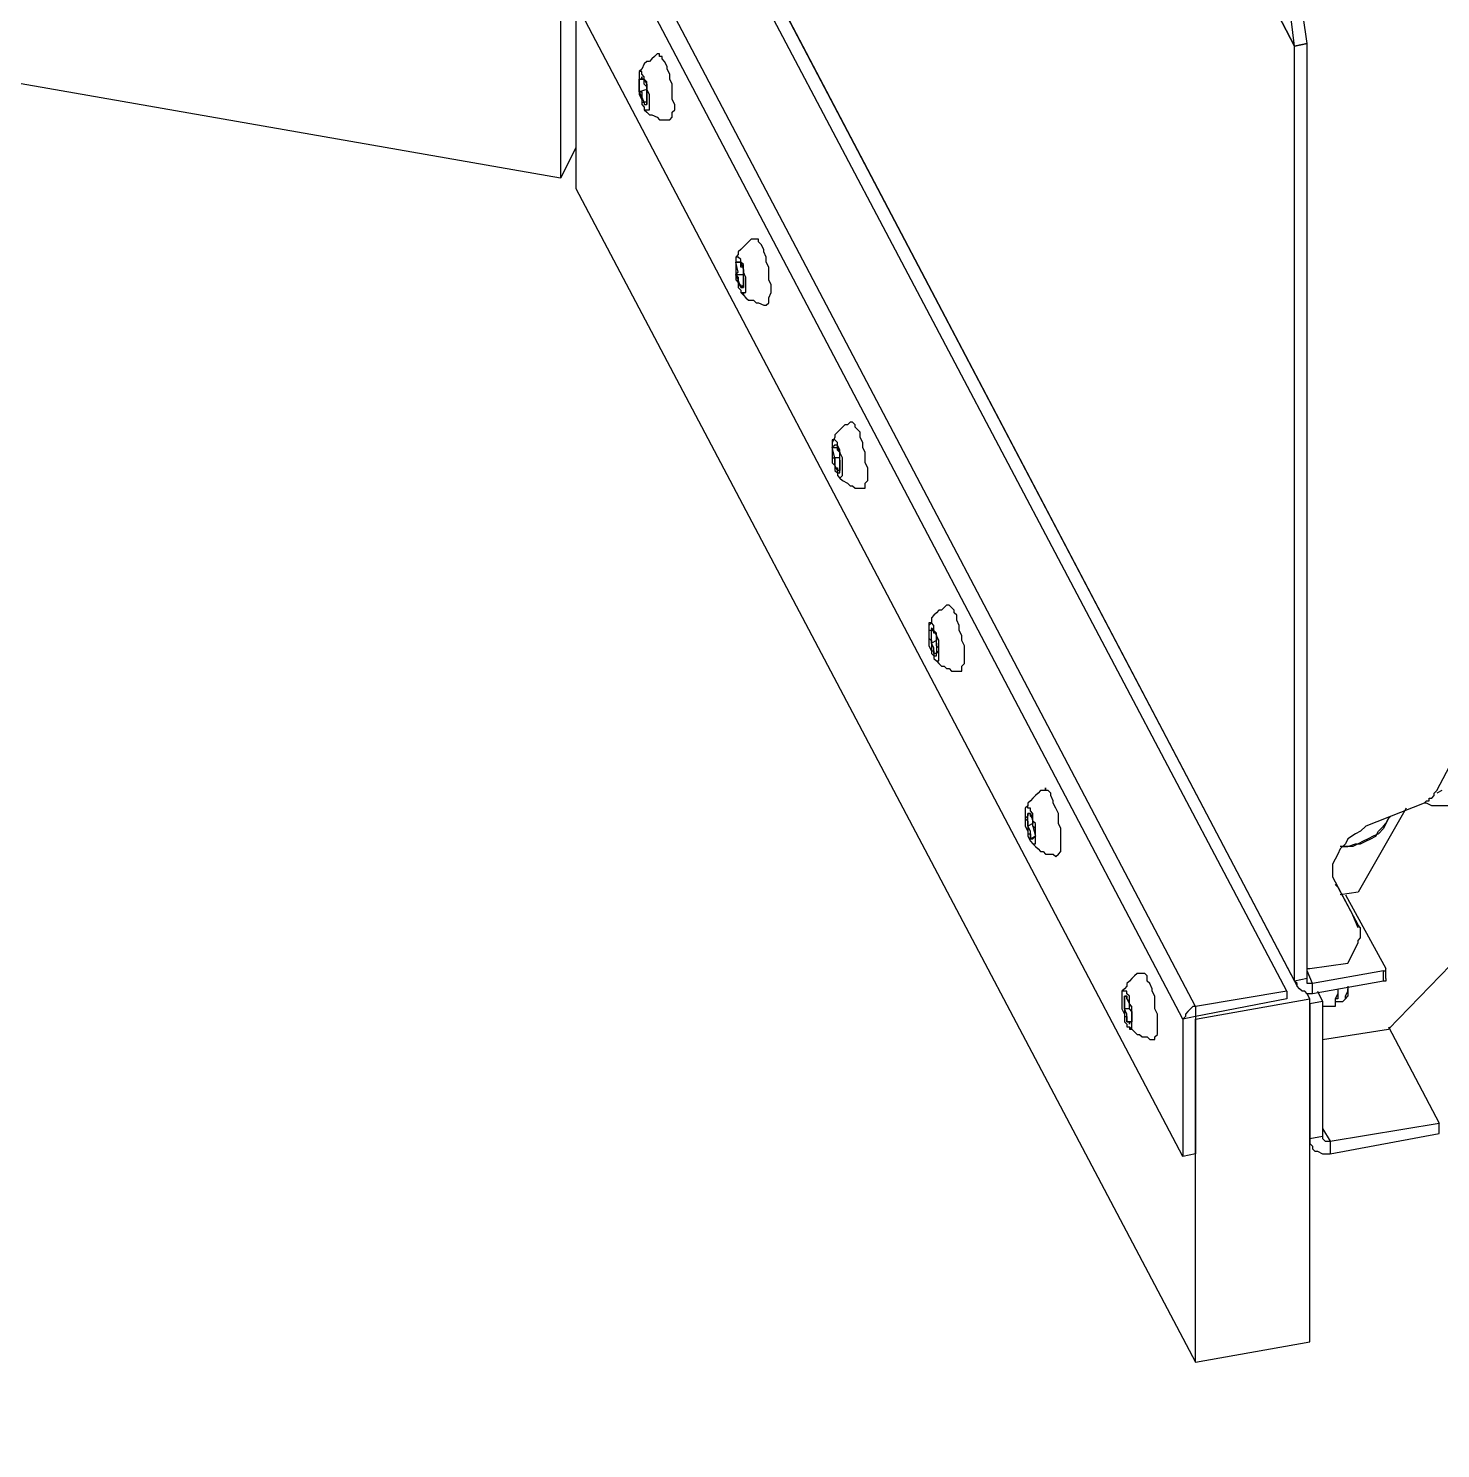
# Model space of a CAD drawing. Extents: x 3 to 592, y 5 to 207.
# Drawn here: x 193.94 to 213.55, y 58.63 to 78.35 of the extents above; entities that cross this region are included whole.
import ezdxf

# ---------------------------------------------------------------- set-up
doc = ezdxf.new("R2010")
doc.units = 0
doc.layers.get('0').update_dxf_attribs({"linetype": 'CONTINUOUS'})
picture_1 = doc.add_image_def('image3.jpg', size_in_pixel=(600, 560))

msp = doc.modelspace()

# ---------------------------------------------------------------- linework, layer by layer
at = {"color": 7}
for points in [[(211.525556, 78.105), (209.338333, 82.303056)], [(209.338333, 82.303056), (211.525556, 78.105)], [(211.419722, 64.981667), (202.811944, 81.28)], [(202.953056, 81.421111), (211.525556, 65.122778)], [(202.988333, 81.350556), (211.560833, 65.052222)], [(201.330278, 76.270556), (173.108056, 81.209444)], [(210.149722, 64.77), (201.577222, 81.068333)], [(201.330278, 81.033056), (201.330278, 76.270556)], [(209.973333, 64.593611), (201.400833, 80.891944)], [(211.525556, 78.105), (211.349167, 79.551389)], [(211.701944, 78.140278), (211.490278, 79.586667)], [(209.973333, 62.688611), (201.400833, 78.986944)], [(201.541944, 78.704722), (201.541944, 76.129444)], [(211.701944, 78.140278), (211.525556, 78.105)], [(211.525556, 78.105), (211.701944, 78.140278)], [(211.525556, 65.122778), (211.525556, 78.105)], [(211.701944, 65.158056), (211.701944, 78.140278)], [(202.670833, 77.999167), (202.635556, 77.963889), (202.600278, 77.928611), (202.565, 77.893333), (202.529722, 77.893333), (202.494444, 77.858056), (202.459167, 77.7875), (202.423889, 77.752222), (202.423889, 77.716944)], [(202.917778, 77.293611), (202.8825, 77.364167), (202.8825, 77.434722), (202.8825, 77.505278), (202.8825, 77.575833), (202.847222, 77.646389), (202.847222, 77.716944), (202.811944, 77.7875), (202.811944, 77.822778), (202.776667, 77.893333), (202.741389, 77.928611), (202.741389, 77.963889), (202.706111, 77.963889), (202.706111, 77.999167), (202.670833, 77.999167)], [(202.494444, 77.646389), (202.459167, 77.646389), (202.459167, 77.681667), (202.459167, 77.646389), (202.423889, 77.646389)], [(202.423889, 77.646389), (202.423889, 77.611111), (202.423889, 77.575833), (202.423889, 77.540556), (202.423889, 77.505278), (202.423889, 77.47)], [(202.423889, 77.646389), (202.459167, 77.646389), (202.494444, 77.646389)], [(202.423889, 77.47), (202.423889, 77.505278), (202.423889, 77.646389)], [(202.529722, 77.47), (202.529722, 77.505278), (202.529722, 77.540556), (202.494444, 77.575833), (202.494444, 77.611111), (202.494444, 77.646389)], [(202.494444, 77.646389), (202.529722, 77.575833), (202.529722, 77.505278)], [(202.529722, 77.505278), (202.423889, 77.47)], [(202.423889, 77.47), (202.459167, 77.47), (202.459167, 77.434722), (202.459167, 77.399444), (202.459167, 77.364167), (202.459167, 77.328889), (202.494444, 77.328889)], [(202.494444, 77.328889), (202.459167, 77.399444), (202.423889, 77.47)], [(202.494444, 77.328889), (202.494444, 77.293611), (202.529722, 77.293611)], [(202.529722, 77.328889), (202.494444, 77.328889)], [(202.529722, 77.293611), (202.529722, 77.328889), (202.494444, 77.328889)], [(202.529722, 77.293611), (202.529722, 77.328889), (202.529722, 77.364167), (202.529722, 77.399444), (202.529722, 77.434722), (202.529722, 77.47)], [(202.529722, 77.47), (202.529722, 77.328889), (202.529722, 77.293611)], [(202.494444, 77.223056), (202.529722, 77.187778), (202.565, 77.1525), (202.600278, 77.1525), (202.670833, 77.117222), (202.706111, 77.081944), (202.741389, 77.081944), (202.776667, 77.081944), (202.847222, 77.081944)], [(202.847222, 77.081944), (202.8825, 77.117222), (202.8825, 77.187778), (202.917778, 77.223056), (202.917778, 77.293611)], [(201.541944, 76.693889), (201.330278, 76.270556)], [(201.541944, 76.129444), (210.149722, 59.831111)], [(204.011389, 75.423889), (203.976111, 75.423889), (203.940833, 75.388611), (203.905556, 75.353333), (203.870278, 75.318056), (203.835, 75.282778), (203.799722, 75.2475), (203.799722, 75.212222), (203.764444, 75.176944)], [(204.258333, 74.753611), (204.258333, 74.788889), (204.223056, 74.859444), (204.223056, 74.965278), (204.223056, 75.035833), (204.187778, 75.106389), (204.187778, 75.176944), (204.1525, 75.2475), (204.1525, 75.282778), (204.117222, 75.353333), (204.081944, 75.388611), (204.081944, 75.423889), (204.046667, 75.423889), (204.011389, 75.423889)], [(203.835, 75.106389), (203.799722, 75.106389), (203.764444, 75.106389)], [(203.764444, 75.106389), (203.764444, 75.071111), (203.764444, 75.035833), (203.764444, 75.000556), (203.764444, 74.965278), (203.764444, 74.93)], [(203.764444, 75.106389), (203.799722, 75.106389), (203.835, 75.106389)], [(203.764444, 74.93), (203.799722, 74.965278), (203.764444, 75.106389)], [(203.870278, 74.93), (203.870278, 74.965278), (203.870278, 75.000556), (203.870278, 75.035833), (203.835, 75.035833), (203.835, 75.071111), (203.835, 75.106389)], [(203.835, 75.106389), (203.870278, 75.000556), (203.870278, 74.965278)], [(203.764444, 74.93), (203.799722, 74.894722), (203.799722, 74.859444), (203.799722, 74.824167), (203.799722, 74.788889), (203.835, 74.788889), (203.835, 74.753611)], [(203.835, 74.753611), (203.799722, 74.859444), (203.764444, 74.93)], [(203.870278, 74.93), (203.764444, 74.93)], [(203.870278, 74.788889), (203.835, 74.753611)], [(203.835, 74.753611), (203.870278, 74.753611)], [(203.870278, 74.753611), (203.835, 74.753611)], [(203.870278, 74.753611), (203.870278, 74.788889), (203.870278, 74.824167), (203.870278, 74.859444), (203.870278, 74.894722), (203.870278, 74.93)], [(203.870278, 74.894722), (203.870278, 74.788889), (203.870278, 74.753611)], [(204.187778, 74.506667), (204.223056, 74.541944), (204.223056, 74.577222), (204.223056, 74.6125), (204.258333, 74.683056), (204.258333, 74.753611)], [(203.835, 74.683056), (203.870278, 74.647778), (203.905556, 74.6125), (203.940833, 74.577222), (204.011389, 74.577222), (204.046667, 74.541944), (204.081944, 74.541944), (204.1525, 74.506667), (204.187778, 74.506667)], [(205.351944, 72.883889), (205.316667, 72.848611), (205.281389, 72.848611), (205.246111, 72.813333), (205.210833, 72.778056), (205.175556, 72.742778), (205.140278, 72.7075), (205.140278, 72.672222), (205.105, 72.601667)], [(205.598889, 72.178333), (205.598889, 72.248889), (205.563611, 72.319444), (205.563611, 72.39), (205.563611, 72.460556), (205.528333, 72.531111), (205.528333, 72.601667), (205.493056, 72.672222), (205.493056, 72.742778), (205.457778, 72.778056), (205.4225, 72.813333), (205.4225, 72.848611), (205.387222, 72.883889), (205.351944, 72.883889)], [(205.175556, 72.531111), (205.175556, 72.566389), (205.140278, 72.566389), (205.105, 72.531111)], [(205.105, 72.531111), (205.105, 72.495833), (205.105, 72.460556), (205.105, 72.425278), (205.105, 72.39), (205.140278, 72.39)], [(205.105, 72.531111), (205.140278, 72.531111), (205.175556, 72.531111)], [(205.140278, 72.39), (205.105, 72.531111)], [(205.140278, 72.39), (205.140278, 72.354722), (205.140278, 72.319444), (205.140278, 72.284167), (205.140278, 72.248889), (205.175556, 72.248889), (205.175556, 72.213611)], [(205.210833, 72.39), (205.140278, 72.39)], [(205.175556, 72.213611), (205.140278, 72.284167), (205.140278, 72.39)], [(205.210833, 72.39), (205.210833, 72.425278), (205.210833, 72.460556), (205.175556, 72.495833), (205.175556, 72.531111)], [(205.175556, 72.531111), (205.210833, 72.460556), (205.210833, 72.425278)], [(205.210833, 72.213611), (205.210833, 72.248889), (205.210833, 72.284167), (205.210833, 72.319444), (205.210833, 72.354722), (205.210833, 72.39)], [(205.175556, 72.213611), (205.175556, 72.178333), (205.210833, 72.178333), (205.210833, 72.213611)], [(205.210833, 72.213611), (205.175556, 72.213611)], [(205.210833, 72.213611), (205.175556, 72.213611)], [(205.210833, 72.354722), (205.210833, 72.248889), (205.210833, 72.213611)], [(205.175556, 72.143056), (205.210833, 72.107778), (205.246111, 72.0725), (205.316667, 72.037222), (205.351944, 72.001944), (205.387222, 72.001944), (205.4225, 71.966667), (205.493056, 71.966667), (205.528333, 71.966667)], [(205.528333, 71.966667), (205.563611, 71.966667), (205.563611, 72.001944), (205.563611, 72.037222), (205.598889, 72.0725), (205.598889, 72.143056), (205.598889, 72.178333)], [(206.6925, 70.343889), (206.657222, 70.308611), (206.621944, 70.273333), (206.586667, 70.273333), (206.551389, 70.238056), (206.516111, 70.202778), (206.480833, 70.1675), (206.480833, 70.096944), (206.445556, 70.061667)], [(206.939444, 69.638333), (206.939444, 69.708889), (206.939444, 69.779444), (206.904167, 69.85), (206.904167, 69.920556), (206.868889, 69.991111), (206.868889, 70.061667), (206.833611, 70.132222), (206.833611, 70.202778), (206.798333, 70.238056), (206.798333, 70.273333), (206.763056, 70.308611), (206.727778, 70.343889), (206.6925, 70.343889)], [(206.516111, 69.991111), (206.480833, 70.026389), (206.480833, 69.991111)], [(206.480833, 69.991111), (206.445556, 69.991111), (206.445556, 69.955833), (206.445556, 69.920556), (206.445556, 69.885278), (206.480833, 69.85), (206.480833, 69.814722)], [(206.480833, 69.991111), (206.516111, 69.991111)], [(206.480833, 69.814722), (206.480833, 69.85), (206.480833, 69.991111)], [(206.551389, 69.85), (206.480833, 69.814722)], [(206.551389, 69.814722), (206.551389, 69.85), (206.551389, 69.885278), (206.551389, 69.920556), (206.551389, 69.955833), (206.516111, 69.955833), (206.516111, 69.991111)], [(206.516111, 69.991111), (206.551389, 69.920556), (206.551389, 69.85)], [(206.480833, 69.814722), (206.480833, 69.779444), (206.480833, 69.744167), (206.480833, 69.708889), (206.516111, 69.708889), (206.516111, 69.673611)], [(206.516111, 69.673611), (206.516111, 69.744167), (206.480833, 69.814722)], [(206.516111, 69.673611), (206.516111, 69.638333), (206.551389, 69.638333), (206.551389, 69.673611)], [(206.551389, 69.673611), (206.516111, 69.673611)], [(206.551389, 69.673611), (206.516111, 69.673611)], [(206.551389, 69.673611), (206.586667, 69.708889), (206.586667, 69.744167), (206.551389, 69.779444), (206.551389, 69.814722)], [(206.551389, 69.814722), (206.551389, 69.673611)], [(206.868889, 69.426667), (206.904167, 69.426667), (206.904167, 69.461944), (206.904167, 69.497222), (206.939444, 69.5325), (206.939444, 69.567778), (206.939444, 69.638333)], [(206.551389, 69.567778), (206.586667, 69.5325), (206.621944, 69.497222), (206.657222, 69.497222), (206.6925, 69.461944), (206.727778, 69.461944), (206.763056, 69.426667), (206.833611, 69.426667), (206.868889, 69.426667)], [(213.501111, 67.768611), (213.818611, 68.368333)], [(208.068333, 67.768611), (207.997778, 67.768611), (207.9625, 67.733333), (207.927222, 67.698056), (207.891944, 67.662778), (207.856667, 67.6275), (207.821389, 67.592222), (207.821389, 67.556944), (207.786111, 67.521667)], [(208.28, 67.098333), (208.28, 67.168889), (208.28, 67.239444), (208.244722, 67.31), (208.244722, 67.380556), (208.244722, 67.451111), (208.209444, 67.521667), (208.174167, 67.592222), (208.174167, 67.6275), (208.138889, 67.698056), (208.138889, 67.733333), (208.103611, 67.768611), (208.068333, 67.768611), (208.068333, 67.803889), (208.068333, 67.768611)], [(213.324722, 67.592222), (213.36, 67.6275), (213.395278, 67.6275), (213.395278, 67.662778), (213.430556, 67.662778), (213.465833, 67.698056), (213.465833, 67.733333), (213.501111, 67.768611)], [(213.571667, 67.768611), (213.501111, 67.733333)], [(207.821389, 67.451111), (207.821389, 67.415833), (207.786111, 67.380556), (207.821389, 67.345278), (207.821389, 67.31), (207.821389, 67.274722)], [(207.856667, 67.451111), (207.821389, 67.451111)], [(207.821389, 67.451111), (207.856667, 67.451111)], [(207.821389, 67.274722), (207.821389, 67.31), (207.821389, 67.451111)], [(207.891944, 67.274722), (207.891944, 67.31), (207.891944, 67.345278), (207.891944, 67.380556), (207.856667, 67.415833), (207.856667, 67.451111)], [(207.856667, 67.451111), (207.891944, 67.345278), (207.891944, 67.31)], [(213.077778, 67.521667), (212.4075, 66.3575)], [(213.324722, 67.592222), (212.513333, 67.274722)], [(213.6775, 67.556944), (213.571667, 67.556944), (213.501111, 67.556944), (213.430556, 67.556944), (213.36, 67.592222), (213.324722, 67.592222)], [(207.891944, 67.31), (207.821389, 67.274722)], [(207.821389, 67.274722), (207.821389, 67.239444), (207.821389, 67.204167), (207.821389, 67.168889), (207.856667, 67.168889), (207.856667, 67.133611), (207.856667, 67.098333)], [(207.856667, 67.098333), (207.856667, 67.204167), (207.821389, 67.274722)], [(207.891944, 67.098333), (207.927222, 67.133611), (207.927222, 67.168889), (207.927222, 67.204167), (207.927222, 67.239444), (207.891944, 67.274722)], [(207.891944, 67.274722), (207.927222, 67.133611), (207.891944, 67.098333)], [(212.513333, 67.274722), (212.442778, 67.204167), (212.372222, 67.168889), (212.266389, 67.098333), (212.231111, 67.027778), (212.160556, 66.957222), (212.125278, 66.886667), (212.09, 66.816111), (212.054722, 66.745556), (212.054722, 66.639722), (212.054722, 66.569167), (212.09, 66.498611), (212.125278, 66.428056)], [(212.866111, 67.415833), (212.830833, 67.380556), (212.795556, 67.31), (212.760278, 67.239444), (212.689722, 67.168889), (212.619167, 67.133611), (212.548611, 67.098333), (212.478056, 67.063056), (212.4075, 67.027778), (212.336944, 66.9925), (212.266389, 66.9925), (212.160556, 66.9925)], [(212.195833, 66.9925), (212.266389, 66.9925), (212.372222, 67.027778), (212.442778, 67.027778), (212.513333, 67.063056), (212.583889, 67.098333), (212.654444, 67.133611), (212.689722, 67.204167), (212.760278, 67.274722), (212.795556, 67.31), (212.830833, 67.380556)], [(207.927222, 67.133611), (207.856667, 67.098333)], [(207.856667, 67.098333), (207.891944, 67.098333)], [(207.891944, 67.098333), (207.856667, 67.098333)], [(208.209444, 66.851389), (208.244722, 66.886667), (208.28, 66.921944), (208.28, 66.9925), (208.28, 67.027778), (208.28, 67.098333)], [(207.891944, 67.027778), (207.927222, 66.9925), (207.9625, 66.957222), (207.997778, 66.921944), (208.033056, 66.921944), (208.068333, 66.886667), (208.103611, 66.886667), (208.174167, 66.886667), (208.209444, 66.851389)], [(212.830833, 64.4525), (214.982778, 66.675)], [(212.09, 66.498611), (212.336944, 66.04)], [(212.09, 66.463333), (212.125278, 66.428056)], [(212.125278, 66.428056), (212.4075, 65.898889)], [(212.4075, 66.3575), (212.160556, 66.322222)], [(212.231111, 66.322222), (212.795556, 65.299167)], [(212.4075, 65.863611), (212.336944, 66.04)], [(212.4075, 65.898889), (212.336944, 66.04)], [(212.4075, 65.651944), (212.4075, 65.687222), (212.442778, 65.7225), (212.442778, 65.757778), (212.442778, 65.793056), (212.442778, 65.828333), (212.442778, 65.863611), (212.4075, 65.898889)], [(212.266389, 65.369722), (212.4075, 65.651944)], [(211.701944, 65.299167), (211.737222, 65.299167)], [(211.737222, 65.299167), (212.266389, 65.369722)], [(212.760278, 65.263889), (212.795556, 65.263889), (212.795556, 65.299167)], [(212.795556, 65.158056), (212.795556, 65.299167)], [(209.408889, 65.228611), (209.338333, 65.228611), (209.303056, 65.193333), (209.267778, 65.158056), (209.2325, 65.122778), (209.197222, 65.0875), (209.197222, 65.052222), (209.161944, 65.016944), (209.126667, 64.981667)], [(209.620556, 64.523056), (209.620556, 64.593611), (209.620556, 64.664167), (209.585278, 64.734722), (209.585278, 64.840556), (209.585278, 64.911111), (209.55, 64.981667), (209.55, 65.016944), (209.514722, 65.0875), (209.479444, 65.122778), (209.479444, 65.193333), (209.444167, 65.228611), (209.408889, 65.228611)], [(211.701944, 65.158056), (211.525556, 65.122778)], [(211.7725, 64.946389), (211.737222, 64.946389), (211.701944, 64.946389), (211.666667, 64.981667), (211.631389, 64.981667), (211.596111, 65.016944), (211.560833, 65.052222), (211.560833, 65.0875), (211.525556, 65.122778)], [(211.7725, 65.0875), (211.701944, 65.263889)], [(211.7725, 65.0875), (211.737222, 65.0875), (211.701944, 65.0875), (211.701944, 65.122778), (211.701944, 65.158056)], [(212.760278, 65.263889), (211.7725, 65.0875)], [(212.760278, 65.122778), (211.7725, 64.946389)], [(211.7725, 64.946389), (211.7725, 65.0875)], [(212.760278, 65.122778), (212.760278, 65.263889)], [(212.795556, 65.158056), (212.795556, 65.122778), (212.760278, 65.122778)], [(209.197222, 64.875833), (209.197222, 64.911111), (209.161944, 64.911111)], [(209.161944, 64.911111), (209.161944, 64.875833), (209.161944, 64.840556), (209.161944, 64.805278), (209.161944, 64.77), (209.161944, 64.734722)], [(209.161944, 64.911111), (209.197222, 64.911111), (209.197222, 64.875833)], [(209.161944, 64.734722), (209.161944, 64.77), (209.161944, 64.911111)], [(211.419722, 64.981667), (210.149722, 64.77)], [(211.419722, 64.981667), (211.419722, 64.875833)], [(211.737222, 64.875833), (211.701944, 64.946389)], [(211.843056, 64.981667), (211.913611, 64.840556)], [(212.125278, 64.946389), (212.09, 64.875833)], [(212.125278, 64.946389), (212.125278, 64.911111), (212.125278, 64.875833), (212.09, 64.875833)], [(212.125278, 65.016944), (212.125278, 64.946389)], [(212.195833, 64.840556), (212.231111, 64.875833), (212.231111, 64.911111), (212.266389, 64.981667), (212.266389, 65.016944)], [(212.231111, 64.875833), (212.266389, 64.911111)], [(212.266389, 65.052222), (212.266389, 65.016944), (212.266389, 64.981667), (212.266389, 64.946389), (212.266389, 64.911111)], [(209.161944, 64.734722), (209.161944, 64.699444), (209.161944, 64.664167), (209.161944, 64.628889), (209.197222, 64.628889), (209.197222, 64.593611), (209.197222, 64.558333)], [(209.197222, 64.558333), (209.197222, 64.664167), (209.161944, 64.734722)], [(209.2325, 64.734722), (209.161944, 64.734722)], [(209.2325, 64.734722), (209.2325, 64.77), (209.2325, 64.805278), (209.2325, 64.840556), (209.197222, 64.875833)], [(209.197222, 64.875833), (209.2325, 64.805278), (209.2325, 64.77)], [(209.267778, 64.558333), (209.267778, 64.593611), (209.267778, 64.628889), (209.267778, 64.664167), (209.267778, 64.699444), (209.2325, 64.734722)], [(209.267778, 64.699444), (209.267778, 64.593611), (209.267778, 64.558333)], [(210.149722, 64.77), (210.114444, 64.77), (210.079167, 64.734722), (210.043889, 64.699444), (210.008611, 64.664167), (210.008611, 64.628889), (209.973333, 64.593611)], [(211.419722, 64.875833), (210.149722, 64.628889)], [(210.149722, 64.593611), (211.737222, 64.875833)], [(210.149722, 64.77), (210.149722, 64.628889)], [(211.737222, 60.113333), (211.737222, 64.875833)], [(211.913611, 64.840556), (211.737222, 64.805278)], [(211.737222, 64.805278), (211.737222, 62.935556)], [(211.913611, 64.840556), (211.913611, 62.970833)], [(212.09, 64.77), (211.913611, 64.77)], [(212.09, 64.875833), (212.09, 64.840556)], [(212.09, 64.840556), (212.195833, 64.840556)], [(212.09, 64.840556), (212.09, 64.77)], [(209.197222, 64.558333), (209.2325, 64.558333), (209.2325, 64.523056), (209.2325, 64.558333), (209.267778, 64.558333)], [(209.267778, 64.558333), (209.197222, 64.558333)], [(209.267778, 64.558333), (209.2325, 64.558333), (209.197222, 64.558333)], [(209.55, 64.311389), (209.585278, 64.311389), (209.585278, 64.346667), (209.620556, 64.381944), (209.620556, 64.417222), (209.620556, 64.487778), (209.620556, 64.523056)], [(210.149722, 64.628889), (209.973333, 64.593611)], [(209.973333, 64.593611), (209.973333, 62.688611)], [(210.149722, 64.628889), (210.149722, 62.723889)], [(210.149722, 59.831111), (210.149722, 64.593611)], [(209.2325, 64.487778), (209.267778, 64.4525), (209.303056, 64.417222), (209.338333, 64.381944), (209.373611, 64.381944), (209.408889, 64.346667), (209.479444, 64.346667), (209.514722, 64.311389), (209.55, 64.311389)], [(211.913611, 64.311389), (212.830833, 64.4525)], [(212.830833, 64.487778), (213.536389, 63.147222)], [(212.019444, 62.900278), (213.536389, 63.147222)], [(213.536389, 63.006111), (213.536389, 63.147222)], [(211.737222, 62.935556), (211.913611, 62.970833)], [(211.737222, 62.935556), (211.737222, 62.865), (211.7725, 62.829722), (211.7725, 62.794444), (211.807778, 62.759167), (211.843056, 62.759167), (211.913611, 62.723889), (211.948889, 62.723889), (212.019444, 62.723889)], [(211.913611, 63.076667), (212.019444, 62.900278)], [(211.913611, 62.970833), (211.913611, 62.935556), (211.948889, 62.900278), (211.984167, 62.900278), (212.019444, 62.900278)], [(212.019444, 62.723889), (213.536389, 63.006111)], [(210.149722, 62.723889), (209.973333, 62.688611)], [(211.737222, 62.865), (211.7725, 62.829722)], [(212.019444, 62.900278), (212.019444, 62.723889)], [(210.149722, 59.831111), (211.737222, 60.113333)]]:
    msp.add_lwpolyline(points, dxfattribs=at)
for points in [[(202.565, 77.328889), (202.565, 77.399444), (202.565, 77.434722), (202.529722, 77.505278), (202.529722, 77.575833), (202.529722, 77.611111), (202.494444, 77.646389), (202.494444, 77.681667), (202.459167, 77.716944), (202.459167, 77.752222), (202.423889, 77.752222), (202.423889, 77.716944), (202.423889, 77.681667), (202.423889, 77.646389), (202.423889, 77.575833), (202.423889, 77.540556), (202.423889, 77.47), (202.423889, 77.434722), (202.459167, 77.364167), (202.459167, 77.328889), (202.459167, 77.293611), (202.494444, 77.258333), (202.494444, 77.223056), (202.529722, 77.223056), (202.565, 77.223056), (202.565, 77.258333), (202.565, 77.293611)], [(203.905556, 74.788889), (203.905556, 74.859444), (203.905556, 74.894722), (203.870278, 74.965278), (203.870278, 75.000556), (203.870278, 75.071111), (203.835, 75.106389), (203.835, 75.141667), (203.799722, 75.176944), (203.764444, 75.176944), (203.764444, 75.141667), (203.764444, 75.071111), (203.764444, 75.035833), (203.764444, 75.000556), (203.764444, 74.93), (203.764444, 74.859444), (203.799722, 74.824167), (203.799722, 74.753611), (203.835, 74.718333), (203.835, 74.683056), (203.870278, 74.683056), (203.870278, 74.647778), (203.870278, 74.683056), (203.905556, 74.683056), (203.905556, 74.718333), (203.905556, 74.753611)], [(205.246111, 72.248889), (205.246111, 72.284167), (205.246111, 72.354722), (205.246111, 72.39), (205.210833, 72.460556), (205.210833, 72.495833), (205.175556, 72.566389), (205.175556, 72.601667), (205.140278, 72.636944), (205.105, 72.636944), (205.105, 72.601667), (205.105, 72.566389), (205.105, 72.531111), (205.105, 72.495833), (205.105, 72.425278), (205.105, 72.39), (205.105, 72.319444), (205.140278, 72.284167), (205.140278, 72.213611), (205.175556, 72.178333), (205.175556, 72.143056), (205.210833, 72.107778), (205.246111, 72.143056), (205.246111, 72.213611)], [(206.586667, 69.708889), (206.586667, 69.744167), (206.586667, 69.814722), (206.586667, 69.85), (206.551389, 69.920556), (206.551389, 69.955833), (206.516111, 69.991111), (206.516111, 70.061667), (206.480833, 70.096944), (206.445556, 70.096944), (206.445556, 70.061667), (206.445556, 70.026389), (206.445556, 69.991111), (206.445556, 69.955833), (206.445556, 69.885278), (206.445556, 69.814722), (206.445556, 69.779444), (206.480833, 69.708889), (206.480833, 69.673611), (206.516111, 69.638333), (206.516111, 69.603056), (206.551389, 69.567778), (206.586667, 69.567778), (206.586667, 69.603056), (206.586667, 69.638333)], [(207.927222, 67.133611), (207.927222, 67.204167), (207.927222, 67.239444), (207.927222, 67.31), (207.891944, 67.345278), (207.891944, 67.415833), (207.891944, 67.451111), (207.856667, 67.486389), (207.856667, 67.521667), (207.821389, 67.521667), (207.821389, 67.556944), (207.786111, 67.521667), (207.786111, 67.486389), (207.786111, 67.451111), (207.786111, 67.380556), (207.786111, 67.345278), (207.786111, 67.274722), (207.821389, 67.204167), (207.821389, 67.168889), (207.821389, 67.133611), (207.856667, 67.063056), (207.891944, 67.027778), (207.927222, 67.027778), (207.927222, 67.063056), (207.927222, 67.098333)], [(209.267778, 64.593611), (209.267778, 64.628889), (209.267778, 64.699444), (209.267778, 64.77), (209.2325, 64.805278), (209.2325, 64.875833), (209.2325, 64.911111), (209.197222, 64.946389), (209.197222, 64.981667), (209.161944, 64.981667), (209.126667, 64.981667), (209.126667, 64.946389), (209.126667, 64.911111), (209.126667, 64.875833), (209.126667, 64.840556), (209.126667, 64.77), (209.126667, 64.734722), (209.161944, 64.664167), (209.161944, 64.628889), (209.161944, 64.558333), (209.197222, 64.523056), (209.197222, 64.487778), (209.2325, 64.487778), (209.2325, 64.4525), (209.267778, 64.4525), (209.267778, 64.487778), (209.267778, 64.523056), (209.267778, 64.558333)]]:
    msp.add_lwpolyline(points, close=True, dxfattribs=at)

# ---------------------------------------------------------------- pictures from other files: only their frames are drawn
image = msp.add_image(picture_1, insert=(160.681648, 50.463991), size_in_units=(87.012, 81.44024))
image.dxf.flags = 7

doc.saveas('drawing.dxf')
